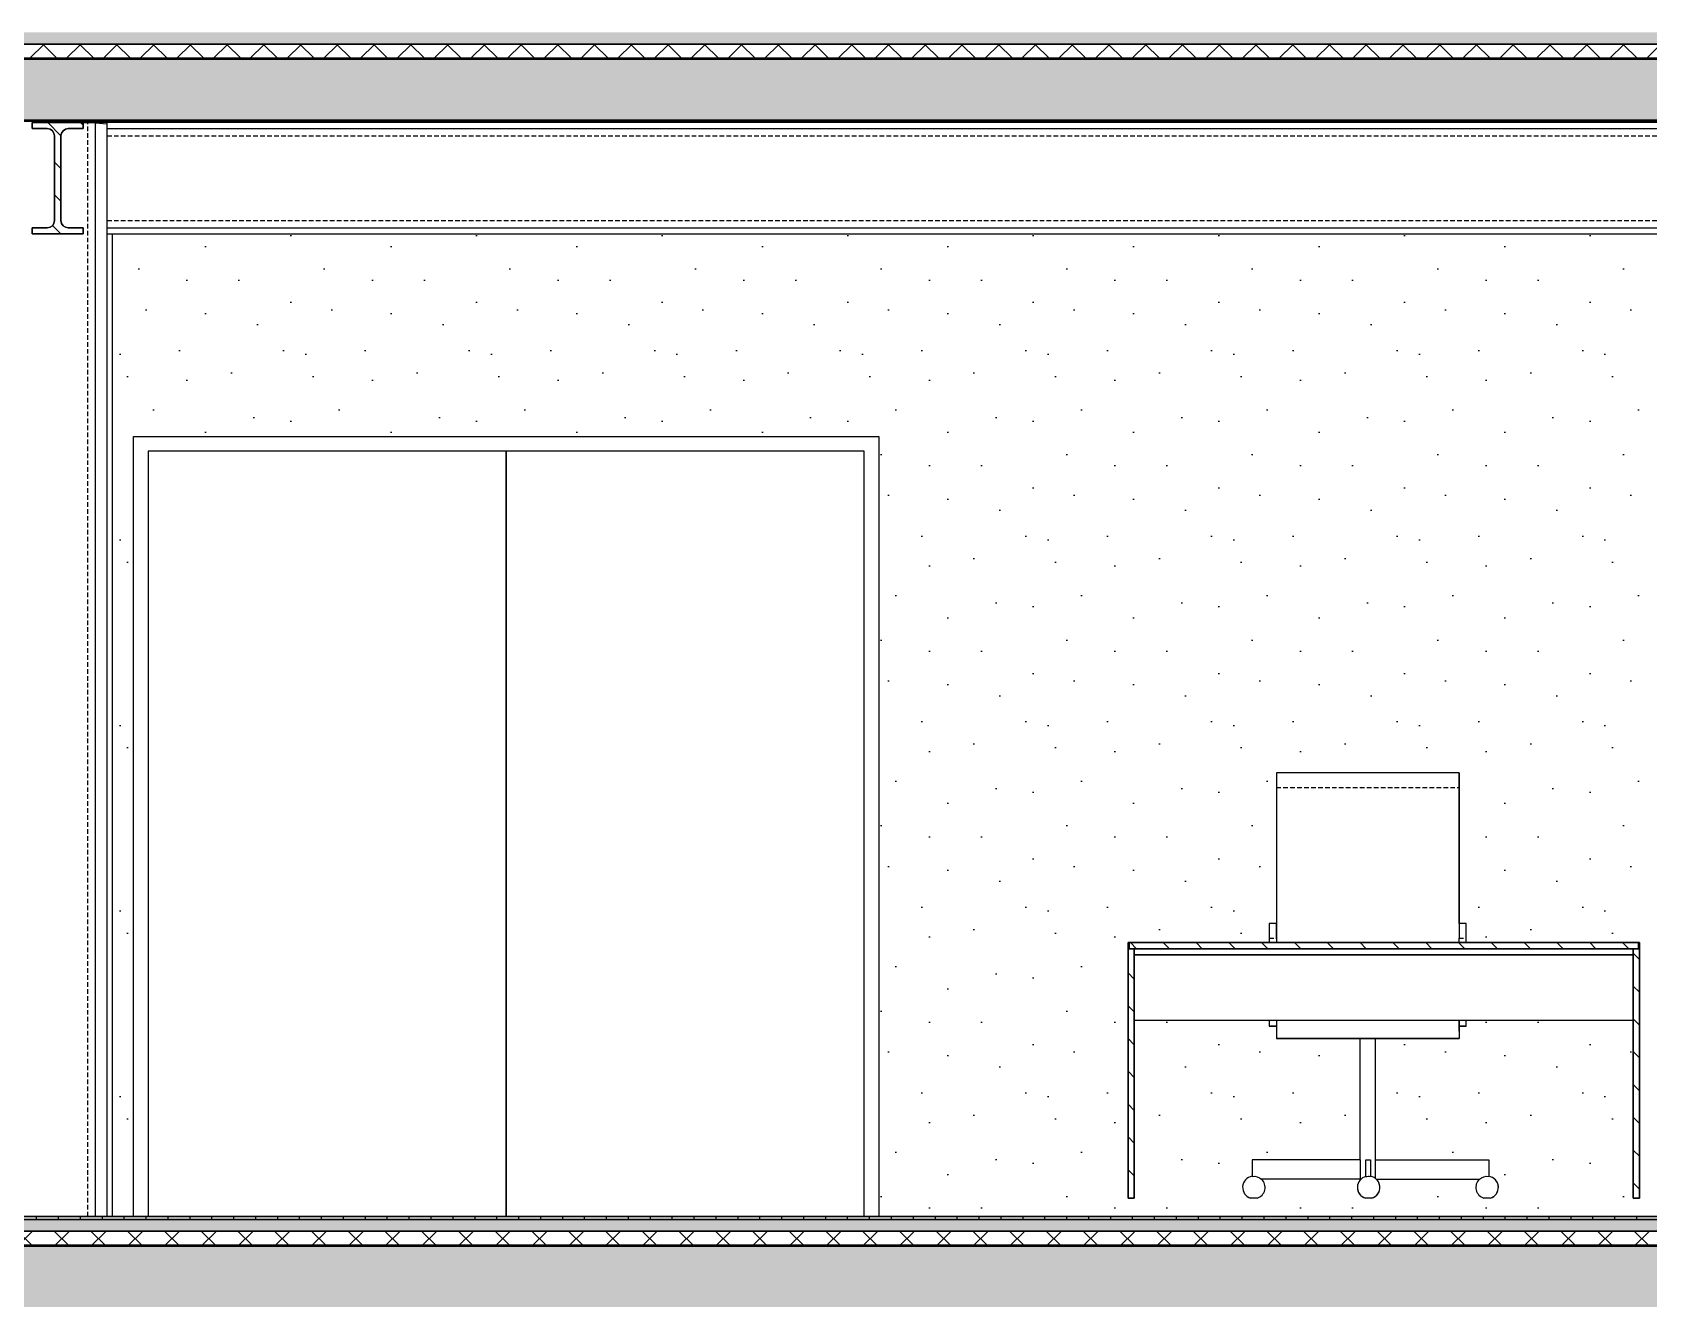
# Model space of a CAD drawing. Header units: millimetres. Extents: x -100 to 224448, y 0 to 22177.
# Drawn here: x 80044 to 84468, y 10125 to 13592 of the extents above; entities that cross this region are included whole.
import ezdxf

# ---------------------------------------------------------------- set-up
doc = ezdxf.new("R2010")
doc.units = ezdxf.units.MM
doc.linetypes.add('DASHED', pattern=[19.05, 12.7, -6.35])
doc.layers.get('0').update_dxf_attribs({"true_color": 0xdfdfdf})
for name, color, linetype in [('Background_0', 7, 'Continuous'), ('Background_DOOR_FRAME', 253, 'Continuous'), ('Background_DOOR_PANEL', 255, 'Continuous'), ('Boundary_0', 7, 'Continuous'), ('Boundary_Floor_ Ceramic Tiles', 7, 'Continuous'), ('Boundary_Insulation_ Extruded Polystyrene', 42, 'Continuous'), ('Boundary_Screed', 7, 'Continuous'), ('Elevation_Plaster_ Cement', 7, 'Continuous'), ('Fill_0', 7, 'Continuous'), ('Fill_Concrete_ Reinforced', 85, 'Continuous'), ('Fill_Floor_ Ceramic Tiles', 251, 'Continuous'), ('Fill_Insulation_ Extruded Polystyrene', 42, 'Continuous'), ('Fill_Screed', 251, 'Continuous'), ('Viewport border', 7, 'Continuous')]:
    doc.layers.add(name, color=color, linetype=linetype)
for name, color, linetype, lineweight in [('Background_Concrete_ Reinforced', 7, 'Continuous', 9), ('Background_Floor_ Ceramic Tiles', 7, 'Continuous', 9), ('Background_Gypsum Board', 7, 'Continuous', 9), ('Background_Insulation_ Extruded Polystyrene', 7, 'Continuous', 9), ('Background_Plaster_ Cement', 7, 'Continuous', 9), ('Background_Screed', 7, 'Continuous', 9), ('Background_Supporting Wall_ Brick', 7, 'Continuous', 9), ('Boundary_Concrete_ Reinforced', 99, 'Continuous', 50)]:
    doc.layers.add(name, color=color, linetype=linetype, lineweight=lineweight)
doc.layers.add('BIM_ROOM_LINES', color=7, linetype='Continuous', plot=False)
pattern_1 = [(15, (-5595.9, -5200), (915.6406, 508.3053), [-127, 0, -381, 0]), (15, (-5599.19, -5187.73), (915.6406, 508.3053), [-50.8, 0, -177.8, 0, -91.44, 0, -381, 0]), (15, (-5602.47, -5175.47), (915.6406, 508.3053), [-25.4, 0, -127, 0, -127, 0, -279.4, 0, -91.44, 0]), (15, (-5605.76, -5163.2), (915.6406, 508.3053), [-91.44, 0, -406.4, 0]), (15, (-5609.05, -5150.93), (915.6406, 508.3053), [-304.8, 0, -304.8, 0]), (15, (-5612.34, -5138.66), (915.6406, 508.3053), [-431.8, 0]), (15, (-5615.62, -5126.4), (915.6406, 508.3053), [-127, 0, -558.8, 0]), (15, (-5618.9, -5114.13), (915.6406, 508.3053), [-177.8, 0, -101.6, 0]), (15, (-5622.2, -5101.86), (915.6406, 508.3053), [-254, 0]), (15, (-5628.77, -5077.33), (915.6406, 508.3053), [-35.56, 0, -381, 0, -228.6, 0]), (15, (-5632.06, -5065.06), (915.6406, 508.3053), [-50.8, 0, -5.08, 0, -127, 0]), (15, (-5635.34, -5052.8), (915.6406, 508.3053), [-25.4, 0, -330.2, 0, -381, 0]), (15, (-5638.63, -5040.53), (915.6406, 508.3053), [-254, 0]), (15, (-5641.92, -5028.26), (915.6406, 508.3053), [-127, 0, -533.4, 0]), (15, (-5648.5, -5003.72), (915.6406, 508.3053), [-609.6, 0]), (15, (-5651.78, -4991.46), (915.6406, 508.3053), [-127, 0, -10.16, 0, -177.8, 0]), (15, (-5655.07, -4979.2), (915.6406, 508.3053), [-35.56, 0, -254, 0, -101.6, 0, -177.8, 0, -203.2, 0]), (15, (-5658.35, -4966.92), (915.6406, 508.3053), [-76.2, 0, -101.6, 0, -254, 0, -10.16, 0, -127, 0]), (15, (-5661.64, -4954.65), (915.6406, 508.3053), [-254, 0])]
pattern_2 = [(45, (-5595.9, -5200), (-50.28943, 50.28943), []), (135, (-5595.9, -5200), (-50.28943, -50.28943), [])]
pattern_3 = [(15, (-5595.9, -5200), (287.368, 497.736), [50.8, -355.6]), (105, (-5595.9, -5200), (-497.736, 287.368), [50.8, -355.6]), (150, (-5546.83, -5186.85), (-392.5523, -105.184), [71.842, -502.8944]), (15, (-5606, -4966.04), (287.368, 497.736), [50.8, -355.6]), (60, (-5574.9, -4984), (-105.184, 392.5523), [35.921, -538.8154]), (150, (-5574.9, -4984), (-392.5523, -105.184), [35.921, -538.8154]), (15, (-5485.1, -4828.46), (287.368, 497.736), [71.842, -334.558]), (60, (-5485.1, -4828.46), (-105.184, 392.5523), [50.8, -523.9364]), (150, (-5415.7, -4809.87), (-392.5523, -105.184), [50.8, -523.9364]), (105, (-5352.3, -5029.55), (-497.736, 287.368), [50.8, -355.6]), (60, (-5352.32, -5029.55), (-105.184, 392.5523), [35.921, -538.8154]), (150, (-5334.36, -4998.44), (-392.5523, -105.184), [35.921, -538.8154]), (15, (-5573.13, -5088.7), (287.368, 497.736), [25.4, -340.36]), (15, (-5305, -4911.7), (287.368, 497.736), [25.4, -340.36]), (105, (-5440.83, -4895.5), (-497.736, 287.368), [25.4, -340.36]), (150, (-5332.6, -5103.15), (-392.5523, -105.184), [35.921, -538.8154]), (150, (-5576.65, -4879.3), (-392.5523, -105.184), [35.921, -538.8154]), (60, (-5446.4, -5021.9), (-105.184, 392.5523), [35.921, -538.8154]), (105, (-5474.1, -5114.77), (-497.736, 287.368), [6.35, -400.05]), (105, (-5500.1, -4944.24), (-497.736, 287.368), [6.35, -400.05]), (105, (-5334.15, -4827.46), (-497.736, 287.368), [6.35, -400.05]), (105, (-5272.14, -5034.36), (-497.736, 287.368), [6.35, -400.05])]

# ---------------------------------------------------------------- blocks, each defined once
blk = doc.blocks.new("AA'__section__..%5CMainBuilding.dwg", base_point=(4426.8, -9050, 0))
at = {"layer": 'Elevation_Plaster_ Cement'}
h = blk.add_hatch(dxfattribs=at)
h.set_pattern_fill('DOTS2', color=256, scale=20, style=0)
h.paths.add_polyline_path([(11112.9, 4295), (11127.7, 4295), (11129.6, 4295), (11141.6, 4295), (11146.9, 4295), (11165.9, 4295), (20835.9, 4295), (20867.9, 4295), (20874, 4295), (20888.9, 4295), (20901.4, 4295), (21040.4, 4295), (21052.9, 4295), (21067.7, 4295), (21073.9, 4295), (21105.9, 4295), (21105.9, 4300), (21088.9, 4300), (21073.9, 4300), (21067.7, 4300), (21052.9, 4300), (20903.9, 4300), (20888.9, 4300), (20882.9, 4300), (20874, 4300), (20867.9, 4300), (20850.9, 4300), (20835.9, 4300), (18030.9, 4300), (17910.9, 4300), (14160.9, 4300), (11180.9, 4300), (11148.9, 4300), (11129.6, 4300), (11127.7, 4300), (11112.9, 4300), (10963.9, 4300), (10948.9, 4300), (10942.9, 4300), (10934.1, 4300), (10927.9, 4300), (10910.9, 4300), (10895.9, 4300), (10895.9, 4295), (10927.9, 4295), (10934.1, 4295), (10948.9, 4295), (10961.4, 4295), (11100.4, 4295)])
h = blk.add_hatch(dxfattribs=at)
h.set_pattern_fill('DOTS2', color=256, scale=20, style=0)
h.paths.add_polyline_path([(11165.9, 3990), (11165.9, 1300), (11180.9, 1300), (11180.9, 3990)])
h = blk.add_hatch(dxfattribs=at)
h.set_pattern_fill('DOTS2', color=256, scale=20, style=0)
h.paths.add_polyline_path([(13278.1, 3435), (13278.1, 1300), (20835.9, 1300), (20835.9, 3990), (11180.9, 3990), (11180.9, 1300), (11238.1, 1300), (11238.1, 3435)])
h.paths.add_polyline_path([(16877.5, 1350), (16860.5, 1350), (16860.5, 2050), (16863.5, 2050), (17246.4, 2050), (17246.4, 2061.9), (17246.4, 2090.2), (17246.4, 2101.9), (17266.4, 2101.9), (17266.4, 2474.1), (17266.4, 2502.4), (17266.4, 2514.1), (17766.4, 2514.1), (17766.4, 2505.3), (17766.4, 2502.4), (17766.4, 2484.1), (17766.4, 2474.1), (17766.4, 2101.9), (17786.4, 2101.9), (17786.4, 2090.2), (17786.4, 2071.9), (17786.4, 2063.1), (17786.4, 2061.9), (17786.4, 2050), (18257.5, 2050), (18260.5, 2050), (18260.5, 1350), (18243.5, 1350), (18243.5, 1836), (17786.4, 1836), (17786.4, 1821.2), (17766.4, 1821.2), (17766.4, 1806.9), (17766.4, 1792.8), (17766.4, 1786.9), (17536.9, 1786.9), (17536.9, 1455.4), (17847.8, 1455.4), (17847.8, 1410, -0.168011), (17865.7, 1400.7, -0.191533), (17874.1, 1379.5, -0.331659), (17852.1, 1350), (17834.5, 1350, -0.131775), (17820.9, 1358.4, -0.414564), (17822.2, 1401.9), (17540.1, 1401.9, -0.006296), (17540.7, 1401.4, -0.008248), (17541.4, 1400.7, -0.191524), (17549.8, 1379.5, -0.331661), (17527.8, 1350), (17519, 1350), (17510.2, 1350, -0.131772), (17496.6, 1358.4, -0.414569), (17497.9, 1401.9), (17496.2, 1401.9), (17495.9, 1401.9), (17226, 1401.9, -0.206646), (17235.7, 1379.5, -0.33166), (17213.7, 1350), (17196.1, 1350, -0.131775), (17182.5, 1358.4, -0.606131), (17200.3, 1410), (17200.3, 1455.4), (17495.9, 1455.4), (17495.9, 1786.9), (17266.4, 1786.9), (17266.4, 1821.2), (17246.4, 1821.2), (17246.4, 1836), (16877.5, 1836)], flags=16)
h.paths.add_polyline_path([(13977.5, 1350), (13960.5, 1350), (13960.5, 2050), (13963.5, 2050), (14346.4, 2050), (14346.4, 2061.9), (14346.4, 2090.2), (14346.4, 2101.9), (14366.4, 2101.9), (14366.4, 2474.1), (14366.4, 2502.4), (14366.4, 2514.1), (14866.4, 2514.1), (14866.4, 2505.3), (14866.4, 2502.4), (14866.4, 2484.1), (14866.4, 2474.1), (14866.4, 2101.9), (14886.4, 2101.9), (14886.4, 2090.2), (14886.4, 2071.9), (14886.4, 2063.1), (14886.4, 2061.9), (14886.4, 2050), (15357.5, 2050), (15360.5, 2050), (15360.5, 1350), (15343.5, 1350), (15343.5, 1836), (14886.4, 1836), (14886.4, 1821.2), (14866.4, 1821.2), (14866.4, 1806.9), (14866.4, 1792.8), (14866.4, 1786.9), (14636.9, 1786.9), (14636.9, 1455.4), (14947.8, 1455.4), (14947.8, 1410, -0.168014), (14965.7, 1400.7, -0.191533), (14974.1, 1379.5, -0.331659), (14952.1, 1350), (14934.5, 1350, -0.131778), (14920.9, 1358.4, -0.414557), (14922.2, 1401.9), (14640.1, 1401.9, -0.006298), (14640.7, 1401.4, -0.008243), (14641.4, 1400.7, -0.191527), (14649.8, 1379.5, -0.331657), (14627.8, 1350), (14619, 1350), (14610.2, 1350, -0.131769), (14596.6, 1358.4, -0.414572), (14597.9, 1401.9), (14596.2, 1401.9), (14595.9, 1401.9), (14326, 1401.9, -0.206646), (14335.7, 1379.5, -0.331656), (14313.7, 1350), (14296.1, 1350, -0.131779), (14282.5, 1358.4, -0.606131), (14300.3, 1410), (14300.3, 1455.4), (14595.9, 1455.4), (14595.9, 1786.9), (14366.4, 1786.9), (14366.4, 1821.2), (14346.4, 1821.2), (14346.4, 1836), (13977.5, 1836)], flags=16)
h.paths.add_polyline_path([(15427.5, 1350), (15410.5, 1350), (15410.5, 2050), (15413.5, 2050), (15796.4, 2050), (15796.4, 2061.9), (15796.4, 2090.2), (15796.4, 2101.9), (15816.4, 2101.9), (15816.4, 2474.1), (15816.4, 2502.4), (15816.4, 2514.1), (16316.4, 2514.1), (16316.4, 2505.3), (16316.4, 2502.4), (16316.4, 2484.1), (16316.4, 2474.1), (16316.4, 2101.9), (16336.4, 2101.9), (16336.4, 2090.2), (16336.4, 2071.9), (16336.4, 2063.1), (16336.4, 2061.9), (16336.4, 2050), (16807.5, 2050), (16810.5, 2050), (16810.5, 1350), (16793.5, 1350), (16793.5, 1836), (16336.4, 1836), (16336.4, 1821.2), (16316.4, 1821.2), (16316.4, 1806.9), (16316.4, 1792.8), (16316.4, 1786.9), (16086.9, 1786.9), (16086.9, 1455.4), (16397.8, 1455.4), (16397.8, 1410, -0.168011), (16415.7, 1400.7, -0.191533), (16424.1, 1379.5, -0.331659), (16402.1, 1350), (16384.5, 1350, -0.131775), (16370.9, 1358.4, -0.414564), (16372.2, 1401.9), (16090.1, 1401.9, -0.006296), (16090.7, 1401.4, -0.008248), (16091.4, 1400.7, -0.191524), (16099.8, 1379.5, -0.331661), (16077.8, 1350), (16069, 1350), (16060.2, 1350, -0.131772), (16046.6, 1358.4, -0.414569), (16047.9, 1401.9), (16046.2, 1401.9), (16045.9, 1401.9), (15776, 1401.9, -0.206646), (15785.7, 1379.5, -0.33166), (15763.7, 1350), (15746.1, 1350, -0.131775), (15732.5, 1358.4, -0.606131), (15750.3, 1410), (15750.3, 1455.4), (16045.9, 1455.4), (16045.9, 1786.9), (15816.4, 1786.9), (15816.4, 1821.2), (15796.4, 1821.2), (15796.4, 1836), (15427.5, 1836)], flags=16)
at = {"layer": 'Fill_0', "extrusion": (-1.74004e-16, -2.36229e-30, -1)}
h = blk.add_hatch(dxfattribs=at)
h.set_pattern_fill('ANSI31', color=256, scale=20, style=0)
h.set_pattern_definition([(45, (-5595.9, -5200), (-44.90128, 44.90128), [])])
edge = h.paths.add_edge_path()
edge.add_line((-10961.4, 4278.3), (-10961.4, 4295))
edge.add_line((-10961.4, 4295), (-11100.4, 4295))
edge.add_line((-11100.4, 4295), (-11100.4, 4278.3))
edge.add_line((-11100.4, 4278.3), (-11059.5, 4278.3))
edge.add_spline(control_points=[(-11059.5, 4278.3), (-11039.6, 4278.3), (-11039.6, 4258.4)], knot_values=[-0.785398, -0.785398, -0.785398, 0.785398, 0.785398, 0.785398], weights=[1, 0.707107, 1], degree=2, periodic=0)
edge.add_line((-11039.6, 4258.4), (-11039.6, 4026.6))
edge.add_spline(control_points=[(-11039.6, 4026.6), (-11039.6, 4006.7), (-11059.5, 4006.7)], knot_values=[-0.785398, -0.785398, -0.785398, 0.785398, 0.785398, 0.785398], weights=[1, 0.707107, 1], degree=2, periodic=0)
edge.add_line((-11059.5, 4006.7), (-11100.4, 4006.7))
edge.add_line((-11100.4, 4006.7), (-11100.4, 3990))
edge.add_line((-11100.4, 3990), (-10961.4, 3990))
edge.add_line((-10961.4, 3990), (-10961.4, 4006.7))
edge.add_line((-10961.4, 4006.7), (-11002.3, 4006.7))
edge.add_spline(control_points=[(-11002.3, 4006.7), (-11022.2, 4006.7), (-11022.2, 4026.6)], knot_values=[-0.785398, -0.785398, -0.785398, 0.785398, 0.785398, 0.785398], weights=[1, 0.707107, 1], degree=2, periodic=0)
edge.add_line((-11022.2, 4026.6), (-11022.2, 4258.4))
edge.add_spline(control_points=[(-11022.2, 4258.4), (-11022.2, 4278.3), (-11002.3, 4278.3)], knot_values=[-0.785398, -0.785398, -0.785398, 0.785398, 0.785398, 0.785398], weights=[1, 0.707107, 1], degree=2, periodic=0)
edge.add_line((-11002.3, 4278.3), (-10961.4, 4278.3))
at = {"layer": 'Fill_0', "extrusion": (-1.97173e-15, 4.65708e-17, -1)}
h = blk.add_hatch(dxfattribs=at)
h.set_pattern_fill('ANSI31', color=256, scale=20, style=0)
h.set_pattern_definition([(45, (-5595.9, -5200), (-44.90128, 44.90128), [])])
h.paths.add_polyline_path([(-13963.5, 2050), (-13963.5, 2033), (-13977.5, 2033), (-13977.5, 1350), (-13960.5, 1350), (-13960.5, 2050)])
at = {"layer": 'Fill_0', "extrusion": (6.00674e-20, -4.99064e-16, -1)}
h = blk.add_hatch(dxfattribs=at)
h.set_pattern_fill('ANSI31', color=256, scale=20, style=0)
h.set_pattern_definition([(45, (-5595.9, -5200), (-44.90128, 44.90128), [])])
h.paths.add_polyline_path([(-13963.5, 2050), (-15357.5, 2050), (-15357.5, 2033), (-13963.5, 2033)])
at = {"layer": 'Fill_0', "extrusion": (1.83531e-15, -5.85428e-17, -1)}
h = blk.add_hatch(dxfattribs=at)
h.set_pattern_fill('ANSI31', color=256, scale=20, style=0)
h.set_pattern_definition([(45, (-5595.9, -5200), (-44.90128, 44.90128), [])])
h.paths.add_polyline_path([(-15357.5, 2033), (-15357.5, 2050), (-15360.5, 2050), (-15360.5, 1350), (-15343.5, 1350), (-15343.5, 2033)])
at = {"layer": 'Fill_Concrete_ Reinforced', "extrusion": (1.66128e-17, 2.88827e-15, -1)}
h = blk.add_hatch(dxfattribs=at)
h.set_pattern_fill('CONCRETE1', color=256, scale=20, angle=15, style=0)
h.set_pattern_definition(pattern_3)
h.paths.add_polyline_path([(-26015.9, 4300), (-5775.9, 4300), (-5775.9, 4470), (-5915.9, 4470), (-25875.9, 4470), (-26015.9, 4470)])
h = blk.add_hatch(dxfattribs=at)
h.set_pattern_fill('CONCRETE1', color=256, scale=20, angle=15, style=0)
h.set_pattern_definition(pattern_3)
h.paths.add_polyline_path([(-26015.9, 1050), (-5775.9, 1050), (-5775.9, 1220), (-5915.9, 1220), (-25875.9, 1220), (-26015.9, 1220)])
at = {"layer": 'Fill_Floor_ Ceramic Tiles', "extrusion": (2.10113e-17, -4.02994e-14, -1)}
h = blk.add_hatch(dxfattribs=at)
h.set_pattern_fill('_USER', color=256, scale=60, angle=90, style=0, pattern_type=0)
h.set_pattern_definition([(90, (-5595.9, -5200), (-60, -2e-13), [])])
h.paths.add_polyline_path([(-5915.9, 1300), (-25875.9, 1300), (-25875.9, 1292), (-5915.9, 1292)])
at = {"layer": 'Fill_Insulation_ Extruded Polystyrene', "extrusion": (2.11813e-17, 8.48409e-16, -1)}
h = blk.add_hatch(dxfattribs=at)
h.set_pattern_fill('INSULATION', color=256, scale=20, style=0)
h.set_pattern_definition(pattern_2)
h.paths.add_polyline_path([(-5915.9, 4510), (-25875.9, 4510), (-25875.9, 4470), (-5915.9, 4470)])
h = blk.add_hatch(dxfattribs=at)
h.set_pattern_fill('INSULATION', color=256, scale=20, style=0)
h.set_pattern_definition(pattern_2)
h.paths.add_polyline_path([(-5915.9, 1260), (-25875.9, 1260), (-25875.9, 1220), (-5915.9, 1220)])
at = {"layer": 'Fill_Screed', "extrusion": (2.11813e-17, 1.06051e-15, -1)}
h = blk.add_hatch(dxfattribs=at)
h.set_pattern_fill('SCREED', color=256, scale=20, angle=15, style=0)
h.set_pattern_definition(pattern_1)
h.paths.add_polyline_path([(-5915.9, 4542), (-25875.9, 4542), (-25875.9, 4510), (-5915.9, 4510)])
h = blk.add_hatch(dxfattribs=at)
h.set_pattern_fill('SCREED', color=256, scale=20, angle=15, style=0)
h.set_pattern_definition(pattern_1)
h.paths.add_polyline_path([(-5915.9, 1292), (-25875.9, 1292), (-25875.9, 1260), (-5915.9, 1260)])
at = {"linetype": 'DASHED', "extrusion": (0, 1, 1.06547e-32)}
for p, q in [((10963.9, 4300), (10963.9, 4300)), ((11112.9, 1300), (11112.9, 4295)), ((14160.9, 4300), (14160.9, 4300)), ((11165.9, 4258.4), (20835.9, 4258.4)), ((11165.9, 4026.6), (20835.9, 4026.6)), ((14366.4, 2474.1), (14866.4, 2474.1)), ((14866.4, 2474.1), (14866.4, 2474.1)), ((14346.4, 2061.9), (14366.4, 2061.9)), ((14866.4, 2061.9), (14886.4, 2061.9))]:
    blk.add_line(p, q, dxfattribs=at)
blk.add_line((5427.9, 1300), (41613.9, 1300))
blk.add_line((5427.9, 1300), (41613.9, 1300))
blk.add_line((5427.9, 1300), (41613.9, 1300))
at = {"layer": 'Background_0', "extrusion": (0, 1, 1.06547e-32)}
for p, q in [((11112.9, 4300), (10948.9, 4300)), ((11100.4, 4295), (10961.4, 4295)), ((10961.4, 4295), (10961.4, 4278.3)), ((11100.4, 4295), (11112.9, 4295)), ((11100.4, 4278.3), (11100.4, 4295)), ((11127.7, 4300), (11112.9, 4300)), ((11112.9, 4295), (11127.7, 4295)), ((11129.6, 4300), (11127.7, 4300)), ((11127.7, 4295), (11129.6, 4295)), ((11141.6, 4295), (11129.6, 4295)), ((11129.6, 4295), (11133.9, 4294.6)), ((11133.9, 1300), (11133.9, 4294.6)), ((11133.9, 4294.6), (11165.9, 4291.8)), ((11146.9, 4295), (11141.6, 4295)), ((11165.9, 4295), (11146.9, 4295)), ((11146.9, 4295), (11146.9, 4293.5)), ((11180.9, 4300), (11148.9, 4300)), ((11148.9, 4300), (11148.9, 4300)), ((11165.9, 4291.8), (11165.9, 4295)), ((20835.9, 4295), (11165.9, 4295)), ((11165.9, 4278.3), (11165.9, 4295)), ((11165.9, 1300), (11165.9, 4291.8)), ((11180.9, 4300), (11180.9, 4300)), ((11180.9, 4300), (11180.9, 4300)), ((10961.4, 4278.3), (11002.3, 4278.3)), ((11022.2, 4258.4), (11022.2, 4026.6)), ((11039.6, 4026.6), (11039.6, 4258.4)), ((11059.5, 4278.3), (11100.4, 4278.3)), ((11165.9, 4272.5), (11165.9, 4278.3)), ((11165.9, 4278.3), (20835.9, 4278.3)), ((11165.9, 4258.4), (11165.9, 4272.5)), ((11165.9, 4026.6), (11165.9, 4258.4)), ((11165.9, 4012.5), (11165.9, 4026.6)), ((10961.4, 4006.7), (10961.4, 3990)), ((11002.3, 4006.7), (10961.4, 4006.7)), ((10961.4, 3990), (11100.4, 3990)), ((11100.4, 4006.7), (11059.5, 4006.7)), ((11100.4, 3990), (11100.4, 4006.7)), ((11165.9, 4006.7), (11165.9, 4012.5)), ((11165.9, 4006.7), (20835.9, 4006.7)), ((11165.9, 3990), (11165.9, 4006.7)), ((11165.9, 3990), (20835.9, 3990)), ((11180.9, 1300), (11180.9, 3990)), ((14366.4, 2514.1), (14366.4, 2502.4)), ((14866.4, 2514.1), (14366.4, 2514.1)), ((14366.4, 2502.4), (14366.4, 2474.1)), ((14866.4, 2514.1), (14866.4, 2502.4)), ((14866.4, 2505.3), (14866.4, 2514.1)), ((14866.4, 2514.1), (14866.4, 2502.4)), ((14866.4, 2484.1), (14866.4, 2505.3)), ((14866.4, 2502.4), (14866.4, 2474.1)), ((14866.4, 2502.4), (14866.4, 2474.1)), ((14866.4, 2101.9), (14866.4, 2484.1)), ((14366.4, 2474.1), (14366.4, 2050)), ((14866.4, 2474.1), (14866.4, 2101.9)), ((14866.4, 2474.1), (14866.4, 2101.9)), ((14346.4, 2101.9), (14346.4, 2090.2)), ((14366.4, 2101.9), (14346.4, 2101.9)), ((14346.4, 2090.2), (14346.4, 2061.9)), ((14366.4, 2090.2), (14366.4, 2101.9)), ((14366.4, 2061.9), (14366.4, 2090.2)), ((14866.4, 2101.9), (14866.4, 2090.2)), ((14886.4, 2101.9), (14866.4, 2101.9)), ((14866.4, 2090.2), (14866.4, 2061.9)), ((14886.4, 2090.2), (14886.4, 2101.9)), ((14886.4, 2090.2), (14886.4, 2101.9)), ((14886.4, 2101.9), (14886.4, 2101.9)), ((14886.4, 2071.9), (14886.4, 2101.9)), ((14886.4, 2061.9), (14886.4, 2090.2)), ((14886.4, 2061.9), (14886.4, 2090.2)), ((13963.5, 2050), (13960.5, 2050)), ((13960.5, 2050), (13960.5, 1350)), ((13963.5, 2033), (13963.5, 2050)), ((15357.5, 2050), (13963.5, 2050)), ((13963.5, 2050), (13963.5, 2033)), ((14346.4, 2061.9), (14346.4, 2050)), ((14366.4, 2061.9), (14366.4, 2050)), ((14866.4, 2050), (14866.4, 2061.9)), ((14886.4, 2063.1), (14886.4, 2071.9)), ((14886.4, 2050), (14886.4, 2063.1)), ((14886.4, 2050), (14886.4, 2061.9)), ((14886.4, 2050), (14886.4, 2061.9)), ((15360.5, 2050), (15357.5, 2050)), ((15357.5, 2033), (15357.5, 2050)), ((15357.5, 2050), (15357.5, 2033)), ((15360.5, 2050), (15360.5, 2050)), ((15360.5, 1350), (15360.5, 2050)), ((15360.5, 1350), (15360.5, 2050)), ((15360.5, 1350), (15360.5, 2050)), ((15360.5, 1350), (15360.5, 2050)), ((13963.5, 2033), (15357.5, 2033)), ((13977.5, 2033), (13963.5, 2033)), ((13977.5, 1350), (13977.5, 2033)), ((13977.5, 1350), (13977.5, 2033)), ((13977.5, 2033), (15343.5, 2033)), ((13977.5, 2033), (13977.5, 2016)), ((15343.5, 2033), (13977.5, 2033)), ((13977.5, 2016), (13977.5, 1836)), ((15343.5, 2016), (13977.5, 2016)), ((13977.5, 2016), (15343.5, 2016)), ((15357.5, 2033), (15343.5, 2033)), ((15343.5, 2033), (15343.5, 1350)), ((14346.4, 1836), (13977.5, 1836)), ((14346.4, 1836), (13977.5, 1836)), ((15343.5, 1836), (13977.5, 1836)), ((13977.5, 1350), (13977.5, 1836)), ((13977.5, 1350), (13977.5, 1836)), ((13977.5, 1836), (13977.5, 1836)), ((14346.4, 1836), (14346.4, 1821.2)), ((14366.4, 1821.2), (14346.4, 1821.2)), ((14346.4, 1821.2), (14366.4, 1821.2)), ((14366.4, 1821.2), (14346.4, 1821.2)), ((14366.4, 1836), (14366.4, 1786.9)), ((14866.4, 1821.2), (14866.4, 1836)), ((14866.4, 1836), (14866.4, 1786.9)), ((14866.4, 1806.9), (14866.4, 1821.2)), ((14886.4, 1821.2), (14866.4, 1821.2)), ((14886.4, 1821.2), (14866.4, 1821.2)), ((14866.4, 1821.2), (14866.4, 1786.9)), ((14866.4, 1821.2), (14886.4, 1821.2)), ((15343.5, 1836), (14886.4, 1836)), ((15343.5, 1836), (14886.4, 1836)), ((14886.4, 1821.2), (14886.4, 1836)), ((14886.4, 1821.2), (14886.4, 1836)), ((14886.4, 1821.2), (14886.4, 1836)), ((14595.9, 1786.9), (14366.4, 1786.9)), ((14366.4, 1786.9), (14595.9, 1786.9)), ((14866.4, 1786.9), (14366.4, 1786.9)), ((14595.9, 1455.4), (14595.9, 1786.9)), ((14595.9, 1786.9), (14636.9, 1786.9)), ((14866.4, 1786.9), (14636.9, 1786.9)), ((14636.9, 1786.9), (14866.4, 1786.9)), ((14636.9, 1786.9), (14636.9, 1455.4)), ((14636.9, 1786.9), (14636.9, 1455.4)), ((14636.9, 1786.9), (14636.9, 1455.4)), ((14866.4, 1806.9), (14866.4, 1792.8)), ((14866.4, 1792.8), (14866.4, 1786.9)), ((14596.2, 1455.4), (14300.3, 1455.4)), ((14300.3, 1455.4), (14300.3, 1409.6)), ((14596.2, 1455.4), (14596.2, 1401.9)), ((14611.4, 1409), (14611.4, 1455.4)), ((14611.4, 1455.4), (14624.1, 1455.4)), ((14624.1, 1455.4), (14624.1, 1409.6)), ((14636.6, 1455.4), (14947.8, 1455.4)), ((14636.6, 1455.4), (14636.6, 1404.8)), ((14947.8, 1455.4), (14947.8, 1410)), ((14947.8, 1455.4), (14947.8, 1409.6)), ((14947.8, 1455.4), (14947.8, 1455.4)), ((14947.8, 1455.4), (14947.8, 1410)), ((14325.4, 1401.9), (14326, 1401.9)), ((14596.2, 1401.9), (14325.4, 1401.9)), ((14596.2, 1401.9), (14326, 1401.9)), ((14597.9, 1401.9), (14326, 1401.9)), ((14595.9, 1401.9), (14597.9, 1401.9)), ((14595.9, 1401.9), (14597.9, 1401.9)), ((14595.9, 1401.9), (14597.9, 1401.9)), ((14595.9, 1401.9), (14597.9, 1401.9)), ((14595.9, 1401.9), (14597.9, 1401.9)), ((14624.1, 1409.6), (14624.1, 1409.9)), ((14640.1, 1401.9), (14922.2, 1401.9)), ((14640.1, 1401.9), (14922.2, 1401.9)), ((14640.1, 1401.9), (14922.8, 1401.9)), ((14922.2, 1401.9), (14922.8, 1401.9)), ((14947.8, 1409.6), (14947.8, 1410)), ((13960.5, 1350), (13960.5, 1350)), ((13977.5, 1350), (13960.5, 1350)), ((13977.5, 1350), (13960.5, 1350)), ((13960.5, 1350), (13977.5, 1350)), ((13977.5, 1350), (13960.5, 1350)), ((14313.7, 1350), (14296.1, 1350)), ((14313.7, 1350), (14296.1, 1350)), ((14313.7, 1350), (14296.1, 1350)), ((14619, 1350), (14610.2, 1350)), ((14619, 1350), (14610.2, 1350)), ((14619, 1350), (14610.2, 1350)), ((14619, 1350), (14610.2, 1350)), ((14619, 1350), (14610.2, 1350)), ((14619, 1350), (14610.2, 1350)), ((14627.8, 1350), (14619, 1350)), ((14627.8, 1350), (14619, 1350)), ((14627.8, 1350), (14619, 1350)), ((14627.8, 1350), (14619, 1350)), ((14627.8, 1350), (14619, 1350)), ((14627.8, 1350), (14619, 1350)), ((14952.1, 1350), (14934.5, 1350)), ((14952.1, 1350), (14934.5, 1350)), ((14952.1, 1350), (14934.5, 1350)), ((15343.5, 1350), (15360.5, 1350)), ((15343.5, 1350), (15343.5, 1350)), ((15343.5, 1350), (15360.5, 1350)), ((15343.5, 1350), (15360.5, 1350)), ((15343.5, 1350), (15360.5, 1350))]:
    blk.add_line(p, q, dxfattribs=at)
at = {"layer": 'Background_0', "extrusion": (0, 0, -1)}
for centre, start, end in [((-11002.3, 4258.4), 90, 180), ((-11059.5, 4258.4), 0, 90), ((-11002.3, 4026.6), 180, 270), ((-11059.5, 4026.6), 270, 0)]:
    blk.add_arc(centre, 19.9, start, end, dxfattribs=at)
at = {"layer": 'Background_0'}
for centre, start, end in [((14304.9, 1379.5), 98.4809, 253.3948), ((14304.9, 1379.5), 286.6064, 46.7025), ((14304.9, 1379.5), 286.6064, 46.7025), ((14304.9, 1379.5), 286.6064, 46.7025), ((14619, 1379.5), 104.2703, 253.3945), ((14619, 1379.5), 133.2981, 253.3945), ((14619, 1379.5), 133.2934, 253.3945), ((14619, 1379.5), 286.6062, 80.5177), ((14619, 1379.5), 286.6062, 45.2587), ((14619, 1379.5), 286.6062, 43.3696), ((14619, 1379.5), 286.6062, 43.3705), ((14619, 1379.5), 286.6062, 43.3699), ((14619, 1379.5), 286.6062, 43.3696), ((14943.3, 1379.5), 133.2985, 253.394), ((14943.3, 1379.5), 286.6057, 81.5187), ((14943.3, 1379.5), 286.6057, 43.3708), ((14943.3, 1379.5), 286.6057, 43.369), ((14304.9, 1379.5), 223.3663, 253.3948), ((14304.9, 1379.5), 223.3668, 253.3948), ((14619, 1379.5), 223.3683, 253.3945), ((14619, 1379.5), 223.3682, 253.3945), ((14619, 1379.5), 223.3682, 253.3945), ((14943.3, 1379.5), 223.3657, 253.394), ((14943.3, 1379.5), 223.3675, 253.394)]:
    blk.add_arc(centre, 30.8, start, end, dxfattribs=at)
at = {"layer": 'Background_0', "extrusion": (2.73546e-15, 4.07942e-16, -1)}
for centre, start, end in [((-14304.9, 1379.5), 81.4007, 132.4489), ((-14943.3, 1379.5), 47.5511, 98.5993)]:
    blk.add_arc(centre, 30.4, start, end, dxfattribs=at)
at = {"layer": 'Background_0', "extrusion": (2.79669e-15, 4.07942e-16, -1)}
blk.add_arc((-14619, 1379.5), 30.5, 75.5688, 99.5879, dxfattribs=at)
at = {"layer": 'Background_Concrete_ Reinforced', "extrusion": (0, 1, 1.06547e-32)}
for p, q in [((25875.9, 4470), (5915.9, 4470)), ((5775.9, 4300), (26015.9, 4300)), ((25875.9, 1220), (5915.9, 1220))]:
    blk.add_line(p, q, dxfattribs=at)
at = {"layer": 'Background_DOOR_FRAME', "extrusion": (0, 1, 1.06547e-32)}
for p, q in [((11238.1, 3435), (13278.1, 3435)), ((11238.1, 1300), (11238.1, 3435)), ((13278.1, 3435), (13278.1, 1300)), ((13238.1, 3395), (11278.1, 3395)), ((11278.1, 3395), (11278.1, 1300)), ((13238.1, 1300), (13238.1, 3395))]:
    blk.add_line(p, q, dxfattribs=at)
at = {"layer": 'Background_DOOR_PANEL', "extrusion": (0, 1, 1.06547e-32)}
for p, q in [((12258.1, 1300), (12258.1, 3395)), ((12258.1, 3395), (12258.1, 1300))]:
    blk.add_line(p, q, dxfattribs=at)
at = {"layer": 'Background_Floor_ Ceramic Tiles', "extrusion": (0, 1, 1.06547e-32)}
for p, q in [((25875.9, 1300), (5915.9, 1300)), ((5915.9, 1292), (25875.9, 1292))]:
    blk.add_line(p, q, dxfattribs=at)
at = {"layer": 'Background_Gypsum Board', "extrusion": (0, 1, 1.06547e-32)}
blk.add_line((14160.9, 4300), (14160.9, 4300), dxfattribs=at)
at = {"layer": 'Background_Insulation_ Extruded Polystyrene', "extrusion": (0, 1, 1.06547e-32)}
for p, q in [((25875.9, 4510), (5915.9, 4510)), ((5915.9, 4470), (25875.9, 4470)), ((25875.9, 1260), (5915.9, 1260)), ((5915.9, 1220), (25875.9, 1220))]:
    blk.add_line(p, q, dxfattribs=at)
at = {"layer": 'Background_Plaster_ Cement', "extrusion": (0, 1, 1.06547e-32)}
for p, q in [((21105.9, 4300), (10895.9, 4300)), ((11238.1, 1300), (11238.1, 3435)), ((11238.1, 3435), (13278.1, 3435)), ((13278.1, 3435), (13278.1, 1300))]:
    blk.add_line(p, q, dxfattribs=at)
at = {"layer": 'Background_Screed', "extrusion": (0, 1, 1.06547e-32)}
for p, q in [((5915.9, 4510), (25875.9, 4510)), ((25875.9, 1292), (5915.9, 1292)), ((5915.9, 1260), (25875.9, 1260))]:
    blk.add_line(p, q, dxfattribs=at)
at = {"layer": 'Background_Supporting Wall_ Brick', "extrusion": (0, 1, 1.06547e-32)}
blk.add_line((14160.9, 4300), (14160.9, 4300), dxfattribs=at)
at = {"layer": 'BIM_ROOM_LINES', "extrusion": (0, 1, 1.06547e-32)}
for p, q in [((5927.9, 4300), (25863.9, 4300)), ((10895.9, 4300), (21105.9, 4300)), ((25863.9, 1300), (5927.9, 1300))]:
    blk.add_line(p, q, dxfattribs=at)
at = {"layer": 'Boundary_0', "extrusion": (0, 1, 1.06547e-32)}
for p, q in [((10961.4, 4278.3), (10961.4, 4295)), ((10961.4, 4295), (11100.4, 4295)), ((11100.4, 4295), (11100.4, 4278.3)), ((11002.3, 4278.3), (10961.4, 4278.3)), ((11022.2, 4026.6), (11022.2, 4258.4)), ((11039.6, 4258.4), (11039.6, 4026.6)), ((11100.4, 4278.3), (11059.5, 4278.3)), ((10961.4, 3990), (10961.4, 4006.7)), ((10961.4, 4006.7), (11002.3, 4006.7)), ((11100.4, 3990), (10961.4, 3990)), ((11059.5, 4006.7), (11100.4, 4006.7)), ((11100.4, 4006.7), (11100.4, 3990)), ((13960.5, 1350), (13960.5, 2050)), ((13960.5, 2050), (13963.5, 2050)), ((13963.5, 2050), (15357.5, 2050)), ((13963.5, 2033), (13963.5, 2050)), ((13963.5, 2050), (13963.5, 2033)), ((15357.5, 2050), (15357.5, 2033)), ((15357.5, 2033), (15357.5, 2050)), ((15357.5, 2050), (15360.5, 2050)), ((15360.5, 2050), (15360.5, 1350)), ((15357.5, 2033), (13963.5, 2033)), ((13963.5, 2033), (13977.5, 2033)), ((13977.5, 2033), (13977.5, 1350)), ((15343.5, 1350), (15343.5, 2033)), ((15343.5, 2033), (15357.5, 2033)), ((13977.5, 1350), (13960.5, 1350)), ((15360.5, 1350), (15343.5, 1350))]:
    blk.add_line(p, q, dxfattribs=at)
at = {"layer": 'Boundary_0'}
for centre, start, end in [((11002.3, 4258.4), 0, 90), ((11059.5, 4258.4), 90, 180), ((11002.3, 4026.6), 270, 0), ((11059.5, 4026.6), 180, 270)]:
    blk.add_arc(centre, 19.9, start, end, dxfattribs=at)
at = {"layer": 'Boundary_Concrete_ Reinforced', "extrusion": (0, 1, 1.06547e-32)}
for p, q in [((5915.9, 4470), (25875.9, 4470)), ((26015.9, 4300), (5775.9, 4300)), ((5915.9, 1220), (25875.9, 1220))]:
    blk.add_line(p, q, dxfattribs=at)
at = {"layer": 'Boundary_Floor_ Ceramic Tiles', "extrusion": (0, 1, 1.06547e-32)}
for p, q in [((5915.9, 1300), (25875.9, 1300)), ((25875.9, 1292), (5915.9, 1292))]:
    blk.add_line(p, q, dxfattribs=at)
at = {"layer": 'Boundary_Insulation_ Extruded Polystyrene', "extrusion": (0, 1, 1.06547e-32)}
for p, q in [((5915.9, 4510), (25875.9, 4510)), ((25875.9, 4470), (5915.9, 4470)), ((5915.9, 1260), (25875.9, 1260)), ((25875.9, 1220), (5915.9, 1220))]:
    blk.add_line(p, q, dxfattribs=at)
at = {"layer": 'Boundary_Screed', "extrusion": (0, 1, 1.06547e-32)}
for p, q in [((25875.9, 4510), (5915.9, 4510)), ((5915.9, 1292), (25875.9, 1292)), ((25875.9, 1260), (5915.9, 1260))]:
    blk.add_line(p, q, dxfattribs=at)

msp = doc.modelspace()

# ---------------------------------------------------------------- block references
at = {"layer": 'Viewport border'}
msp.add_blockref("AA'__section__..%5CMainBuilding.dwg", (73509.6, 0), dxfattribs=at)

doc.saveas('drawing.dxf')
